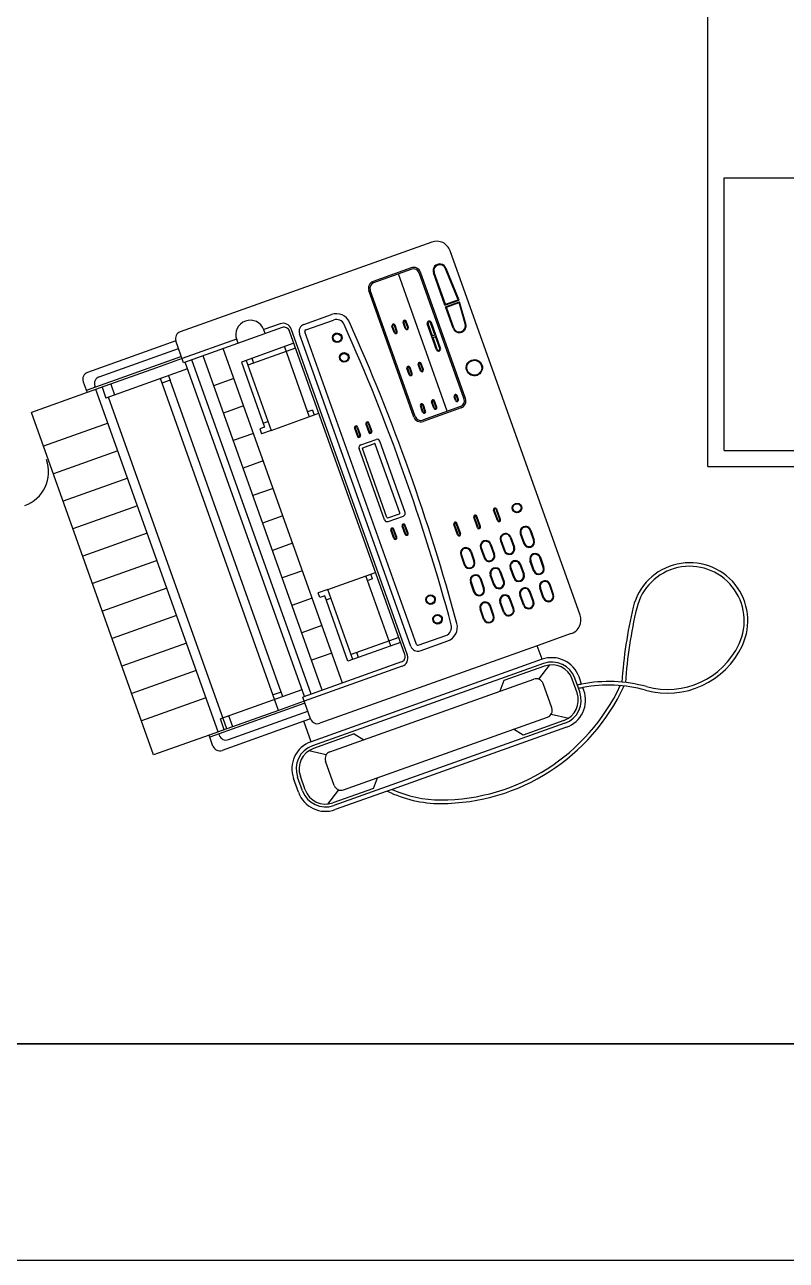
# Model space of a CAD drawing. Header units: metres. Extents: x 114 to 241, y 266 to 640.
# Drawn here: x 124.486 to 125.014, y 278.062 to 278.918 of the extents above; entities that cross this region are included whole.
import ezdxf

# ---------------------------------------------------------------- set-up
doc = ezdxf.new("R2010")
doc.units = ezdxf.units.M
doc.layers.add('Carimbo', color=7, linetype='Continuous')

msp = doc.modelspace()

# ---------------------------------------------------------------- linework, layer by layer
at = {"layer": 'Carimbo'}
for p, q in [((124.95939, 278.61159), (124.95939, 279.61159)), ((124.97059, 278.62279), (124.97059, 278.81159)), ((124.97059, 278.81159), (125.54819, 278.81159)), ((124.76805, 278.76709), (124.59379, 278.70497)), ((124.87081, 278.50858), (124.78083, 278.76103)), ((124.75385, 278.74926), (124.72747, 278.73986)), ((124.75418, 278.74832), (124.72781, 278.73892)), ((124.79051, 278.65831), (124.75929, 278.7459)), ((124.79145, 278.65865), (124.76024, 278.74623)), ((124.77721, 278.72336), (124.76922, 278.74575)), ((124.77751, 278.724), (124.7697, 278.74592)), ((124.78629, 278.72713), (124.77748, 278.74867)), ((124.78696, 278.72684), (124.77794, 278.74886)), ((124.77881, 278.6499), (124.74491, 278.74502)), ((124.75566, 278.64589), (124.72444, 278.73347)), ((124.7566, 278.64623), (124.72538, 278.73381)), ((124.77721, 278.72336), (124.78696, 278.72684)), ((124.77751, 278.724), (124.78629, 278.72713)), ((124.77757, 278.72233), (124.78732, 278.7258)), ((124.78289, 278.70743), (124.77757, 278.72233)), ((124.77821, 278.72203), (124.78699, 278.72515)), ((124.78336, 278.7076), (124.77821, 278.72203)), ((124.79112, 278.7104), (124.78699, 278.72515)), ((124.7916, 278.71054), (124.78732, 278.7258)), ((124.67943, 278.71002), (124.69861, 278.71686)), ((124.68077, 278.70625), (124.69996, 278.71309)), ((124.75022, 278.70733), (124.74869, 278.71164)), ((124.75139, 278.70775), (124.74985, 278.71206)), ((124.75186, 278.70792), (124.75033, 278.71222)), ((124.66442, 278.70786), (124.59613, 278.68351)), ((124.66294, 278.71051), (124.65166, 278.70649)), ((124.65267, 278.70367), (124.65174, 278.7063)), ((124.74944, 278.48125), (124.66953, 278.70543)), ((124.75119, 278.48081), (124.67061, 278.70688)), ((124.75362, 278.48698), (124.6764, 278.70363)), ((124.75739, 278.48833), (124.68017, 278.70498)), ((124.74204, 278.70442), (124.7405, 278.70872)), ((124.74251, 278.70458), (124.74098, 278.70889)), ((124.74368, 278.705), (124.74214, 278.70931)), ((124.74415, 278.70517), (124.74261, 278.70948)), ((124.74975, 278.70717), (124.74822, 278.71147)), ((124.77136, 278.69248), (124.76498, 278.7104)), ((124.76853, 278.70221), (124.76554, 278.7106)), ((124.7702, 278.7028), (124.76721, 278.7112)), ((124.77416, 278.69348), (124.76778, 278.7114)), ((124.59076, 278.69859), (124.52953, 278.67676)), ((124.59613, 278.68351), (124.59076, 278.69859)), ((124.63283, 278.69978), (124.59512, 278.68634)), ((124.63383, 278.69695), (124.6329, 278.69958)), ((124.67255, 278.69695), (124.63616, 278.68398)), ((124.66593, 278.69459), (124.68322, 278.64608)), ((124.76853, 278.70221), (124.7702, 278.7028)), ((124.76894, 278.70108), (124.77061, 278.70167)), ((124.77193, 278.69268), (124.76894, 278.70108)), ((124.7736, 278.69328), (124.77061, 278.70167)), ((124.59463, 278.68772), (124.5287, 278.66422)), ((124.53763, 278.67375), (124.59263, 278.69335)), ((124.59512, 278.68634), (124.57734, 278.68)), ((124.69216, 278.45658), (124.60957, 278.6883)), ((124.70615, 278.46157), (124.62356, 278.69329)), ((124.67373, 278.69366), (124.64064, 278.68186)), ((124.64339, 278.68656), (124.64456, 278.68326)), ((124.57734, 278.68), (124.54147, 278.66722)), ((124.59886, 278.67918), (124.54235, 278.65904)), ((124.67978, 278.45217), (124.59718, 278.68389)), ((124.68449, 278.45385), (124.60189, 278.68557)), ((124.63616, 278.68398), (124.65228, 278.63877)), ((124.63946, 278.68516), (124.65675, 278.63665)), ((124.75245, 278.67522), (124.75091, 278.67953)), ((124.75292, 278.67539), (124.75138, 278.6797)), ((124.75408, 278.67581), (124.75255, 278.68011)), ((124.75455, 278.67597), (124.75302, 278.68028)), ((124.76016, 278.67797), (124.75862, 278.68228)), ((124.76063, 278.67814), (124.75909, 278.68245)), ((124.7618, 278.67855), (124.76026, 278.68286)), ((124.76227, 278.67872), (124.76073, 278.68303)), ((124.5265, 278.67037), (124.52919, 278.66284)), ((124.54563, 278.6687), (124.54831, 278.66116)), ((124.66195, 278.44263), (124.58002, 278.67247)), ((124.58682, 278.67133), (124.58115, 278.66931)), ((124.58569, 278.67449), (124.58682, 278.67133)), ((124.6638, 278.45534), (124.58682, 278.67133)), ((124.63094, 278.67257), (124.61695, 278.66758)), ((124.52919, 278.66284), (124.49074, 278.64913)), ((124.54147, 278.66722), (124.52919, 278.66284)), ((124.53493, 278.66644), (124.5346, 278.66736)), ((124.62003, 278.42769), (124.53542, 278.66506)), ((124.53966, 278.66657), (124.54235, 278.65904)), ((124.7861, 278.65793), (124.78517, 278.66054)), ((124.78657, 278.6581), (124.78564, 278.66071)), ((124.62608, 278.42984), (124.54416, 278.65968)), ((124.63772, 278.65354), (124.62373, 278.64855)), ((124.76171, 278.64924), (124.76017, 278.65354)), ((124.76218, 278.6494), (124.76064, 278.65371)), ((124.78809, 278.6532), (124.76171, 278.6438)), ((124.76335, 278.64982), (124.76181, 278.65413)), ((124.78842, 278.65226), (124.76205, 278.64286)), ((124.76382, 278.64999), (124.76228, 278.6543)), ((124.76942, 278.65199), (124.76788, 278.65629)), ((124.76989, 278.65215), (124.76836, 278.65646)), ((124.77106, 278.65257), (124.76952, 278.65688)), ((124.77153, 278.65274), (124.76999, 278.65705)), ((124.78446, 278.65735), (124.78353, 278.65996)), ((124.78494, 278.65752), (124.78401, 278.66012)), ((124.57535, 278.41176), (124.49074, 278.64913)), ((124.65675, 278.63665), (124.68985, 278.64844)), ((124.68536, 278.65056), (124.68205, 278.64938)), ((124.68536, 278.65056), (124.68653, 278.64726)), ((124.54381, 278.64151), (124.49913, 278.62558)), ((124.64451, 278.63451), (124.63052, 278.62953)), ((124.65228, 278.63877), (124.64898, 278.63759)), ((124.64898, 278.63759), (124.65016, 278.6343)), ((124.65675, 278.63665), (124.65016, 278.6343)), ((124.65126, 278.64164), (124.65456, 278.64281)), ((124.71456, 278.6382), (124.7166, 278.63249)), ((124.71503, 278.63837), (124.71707, 278.63266)), ((124.7162, 278.63878), (124.71823, 278.63307)), ((124.71667, 278.63895), (124.71871, 278.63324)), ((124.72237, 278.64098), (124.7244, 278.63527)), ((124.72284, 278.64115), (124.72487, 278.63544)), ((124.724, 278.64157), (124.72604, 278.63586)), ((124.72447, 278.64173), (124.72651, 278.63602)), ((124.71888, 278.62663), (124.72946, 278.6304)), ((124.72034, 278.62463), (124.72834, 278.62748)), ((124.74599, 278.57945), (124.72897, 278.62718)), ((124.74961, 278.57982), (124.73201, 278.62919)), ((124.55059, 278.62248), (124.50591, 278.60656)), ((124.73527, 278.57471), (124.71767, 278.62407)), ((124.73704, 278.57627), (124.72003, 278.62399)), ((124.97059, 278.62279), (125.54819, 278.62279)), ((124.65129, 278.61548), (124.6373, 278.6105)), ((124.55738, 278.60346), (124.51269, 278.58753)), ((124.65807, 278.59646), (124.64408, 278.59147)), ((124.48603, 278.58449), (124.48603, 278.58449)), ((124.56416, 278.58443), (124.51948, 278.5685)), ((124.66485, 278.57743), (124.65086, 278.57244)), ((124.73768, 278.57596), (124.74568, 278.57882)), ((124.73782, 278.5735), (124.74839, 278.57726)), ((124.79976, 278.56921), (124.79718, 278.57643)), ((124.79976, 278.56921), (124.79718, 278.57643)), ((124.80023, 278.56938), (124.79765, 278.5766)), ((124.80139, 278.56979), (124.79882, 278.57702)), ((124.80187, 278.56996), (124.79929, 278.57718)), ((124.80187, 278.56996), (124.79929, 278.57718)), ((124.81353, 278.57412), (124.81095, 278.58134)), ((124.814, 278.57429), (124.81142, 278.58151)), ((124.81516, 278.5747), (124.81259, 278.58192)), ((124.81564, 278.57487), (124.81306, 278.58209)), ((124.74179, 278.5618), (124.73976, 278.56751)), ((124.74226, 278.56197), (124.74023, 278.56768)), ((124.74343, 278.56238), (124.7414, 278.56809)), ((124.7439, 278.56255), (124.74187, 278.56826)), ((124.7496, 278.56458), (124.74756, 278.57029)), ((124.75007, 278.56475), (124.74803, 278.57046)), ((124.75124, 278.56517), (124.7492, 278.57088)), ((124.75171, 278.56533), (124.74967, 278.57104)), ((124.78599, 278.5643), (124.78341, 278.57152)), ((124.78646, 278.56447), (124.78388, 278.57169)), ((124.78762, 278.56489), (124.78505, 278.57211)), ((124.7881, 278.56505), (124.78552, 278.57228)), ((124.83614, 278.56741), (124.83861, 278.56047)), ((124.83661, 278.56758), (124.83908, 278.56064)), ((124.83661, 278.56758), (124.83908, 278.56064)), ((124.57094, 278.5654), (124.52626, 278.54947)), ((124.67164, 278.5584), (124.65765, 278.55342)), ((124.8086, 278.5576), (124.81107, 278.55066)), ((124.80907, 278.55776), (124.81154, 278.55083)), ((124.80907, 278.55776), (124.81154, 278.55083)), ((124.81566, 278.56011), (124.81813, 278.55318)), ((124.81566, 278.56011), (124.81813, 278.55318)), ((124.81613, 278.56028), (124.81861, 278.55334)), ((124.82237, 278.5625), (124.82484, 278.55557)), ((124.82284, 278.56267), (124.82531, 278.55573)), ((124.82284, 278.56267), (124.82531, 278.55573)), ((124.82943, 278.56502), (124.8319, 278.55808)), ((124.82943, 278.56502), (124.8319, 278.55808)), ((124.8299, 278.56519), (124.83238, 278.55825)), ((124.78812, 278.5503), (124.79059, 278.54336)), ((124.78859, 278.55047), (124.79107, 278.54353)), ((124.79483, 278.55269), (124.7973, 278.54575)), ((124.7953, 278.55286), (124.79777, 278.54592)), ((124.80189, 278.55521), (124.80436, 278.54827)), ((124.80189, 278.55521), (124.80436, 278.54827)), ((124.80236, 278.55537), (124.80484, 278.54844)), ((124.57772, 278.54637), (124.53304, 278.53045)), ((124.82237, 278.54129), (124.82484, 278.53435)), ((124.82484, 278.53435), (124.82237, 278.54129)), ((124.82484, 278.53435), (124.82237, 278.54129)), ((124.82237, 278.54129), (124.82484, 278.53435)), ((124.82284, 278.54146), (124.82532, 278.53452)), ((124.82908, 278.54368), (124.83155, 278.53674)), ((124.82955, 278.54385), (124.83202, 278.53691)), ((124.83202, 278.53691), (124.82955, 278.54385)), ((124.83202, 278.53691), (124.82955, 278.54385)), ((124.82955, 278.54385), (124.83202, 278.53691)), ((124.83861, 278.53926), (124.83614, 278.5462)), ((124.83614, 278.5462), (124.83861, 278.53926)), ((124.83614, 278.5462), (124.83861, 278.53926)), ((124.83861, 278.53926), (124.83614, 278.5462)), ((124.83909, 278.53943), (124.83661, 278.54637)), ((124.84532, 278.54165), (124.84285, 278.54859)), ((124.84579, 278.54182), (124.84332, 278.54876)), ((124.84332, 278.54876), (124.84579, 278.54182)), ((124.84332, 278.54876), (124.84579, 278.54182)), ((124.84579, 278.54182), (124.84332, 278.54876)), ((124.67842, 278.53937), (124.66443, 278.53439)), ((124.69604, 278.52644), (124.72913, 278.53823)), ((124.7398, 278.48736), (124.7225, 278.53587)), ((124.72699, 278.53376), (124.72368, 278.53258)), ((124.72699, 278.53376), (124.72582, 278.53705)), ((124.80154, 278.53386), (124.80401, 278.52693)), ((124.80201, 278.53403), (124.80448, 278.52709)), ((124.80448, 278.52709), (124.80201, 278.53403)), ((124.81107, 278.52944), (124.8086, 278.53638)), ((124.8086, 278.53638), (124.81107, 278.52944)), ((124.8086, 278.53638), (124.81107, 278.52944)), ((124.81107, 278.52944), (124.8086, 278.53638)), ((124.81155, 278.52961), (124.80907, 278.53655)), ((124.81778, 278.53183), (124.81531, 278.53877)), ((124.81825, 278.532), (124.81578, 278.53894)), ((124.81578, 278.53894), (124.81825, 278.532)), ((124.81578, 278.53894), (124.81825, 278.532)), ((124.81825, 278.532), (124.81578, 278.53894)), ((124.5845, 278.52735), (124.53982, 278.51142)), ((124.69604, 278.52644), (124.68944, 278.52409)), ((124.69062, 278.52079), (124.68944, 278.52409)), ((124.71333, 278.47793), (124.69604, 278.52644)), ((124.79483, 278.53147), (124.7973, 278.52454)), ((124.7973, 278.52454), (124.79483, 278.53147)), ((124.7953, 278.53164), (124.79778, 278.5247)), ((124.83826, 278.51792), (124.83579, 278.52486)), ((124.83873, 278.51809), (124.83626, 278.52502)), ((124.83873, 278.51809), (124.83626, 278.52502)), ((124.84532, 278.52044), (124.84285, 278.52737)), ((124.84532, 278.52044), (124.84285, 278.52737)), ((124.8458, 278.5206), (124.84332, 278.52754)), ((124.85203, 278.52283), (124.84956, 278.52976)), ((124.8525, 278.52299), (124.85003, 278.52993)), ((124.8525, 278.52299), (124.85003, 278.52993)), ((124.6852, 278.52035), (124.67121, 278.51536)), ((124.69391, 278.52197), (124.69062, 278.52079)), ((124.71003, 278.47675), (124.69391, 278.52197)), ((124.69493, 278.5191), (124.69823, 278.52028)), ((124.81072, 278.5081), (124.80825, 278.51504)), ((124.81119, 278.50827), (124.80872, 278.51521)), ((124.81778, 278.51062), (124.81531, 278.51756)), ((124.81778, 278.51062), (124.81531, 278.51756)), ((124.81826, 278.51079), (124.81578, 278.51773)), ((124.82449, 278.51301), (124.82202, 278.51995)), ((124.82496, 278.51318), (124.82249, 278.52012)), ((124.82496, 278.51318), (124.82249, 278.52012)), ((124.83155, 278.51553), (124.82908, 278.52247)), ((124.83155, 278.51553), (124.82908, 278.52247)), ((124.83203, 278.5157), (124.82955, 278.52263)), ((124.59129, 278.50832), (124.54661, 278.49239)), ((124.80401, 278.50571), (124.80154, 278.51265)), ((124.80449, 278.50588), (124.80201, 278.51282)), ((124.69198, 278.50132), (124.67799, 278.49633)), ((124.59807, 278.48929), (124.55339, 278.47336)), ((124.74642, 278.48972), (124.71003, 278.47675)), ((124.74524, 278.49302), (124.71215, 278.48123)), ((124.75867, 278.48772), (124.77785, 278.49456)), ((124.76001, 278.48395), (124.77919, 278.49079)), ((124.86475, 278.49581), (124.8412, 278.48741)), ((124.69876, 278.48229), (124.68477, 278.47731)), ((124.8412, 278.48741), (124.69049, 278.43369)), ((124.71725, 278.47933), (124.71607, 278.48262)), ((124.84456, 278.47799), (124.8412, 278.48741)), ((124.74702, 278.47614), (124.67872, 278.45179)), ((124.74755, 278.47314), (124.67973, 278.44897)), ((124.84456, 278.47799), (124.68442, 278.42091)), ((124.84556, 278.47517), (124.68543, 278.41809)), ((124.84623, 278.47328), (124.81798, 278.46321)), ((124.84222, 278.46426), (124.84985, 278.47409)), ((124.60485, 278.47026), (124.56017, 278.45434)), ((124.69754, 278.41391), (124.83883, 278.46427)), ((124.86876, 278.45477), (124.8654, 278.46419)), ((124.87064, 278.45544), (124.86728, 278.46486)), ((124.87192, 278.46078), (124.87011, 278.46587)), ((124.6781, 278.45688), (124.62158, 278.43673)), ((124.6638, 278.45534), (124.65814, 278.45332)), ((124.66493, 278.45218), (124.6638, 278.45534)), ((124.81798, 278.46321), (124.81528, 278.45588)), ((124.85126, 278.44429), (124.84522, 278.46124)), ((124.87347, 278.45645), (124.87277, 278.4584)), ((124.61163, 278.45124), (124.56695, 278.43531)), ((124.68022, 278.44759), (124.61429, 278.42409)), ((124.67973, 278.44897), (124.66195, 278.44263)), ((124.6841, 278.43672), (124.67872, 278.45179)), ((124.66195, 278.44263), (124.62608, 278.42984)), ((124.62724, 278.42236), (124.68223, 278.44196)), ((124.63023, 278.43133), (124.62755, 278.43886)), ((124.70694, 278.38754), (124.84823, 278.4379)), ((124.85085, 278.44006), (124.86298, 278.43727)), ((124.62608, 278.42984), (124.6138, 278.42547)), ((124.62427, 278.4292), (124.62158, 278.43673)), ((124.67939, 278.43504), (124.62287, 278.4149)), ((124.6841, 278.43672), (124.67939, 278.43504)), ((124.68442, 278.42091), (124.67939, 278.43504)), ((124.86034, 278.43372), (124.7002, 278.37664)), ((124.86134, 278.43089), (124.74059, 278.38785)), ((124.83141, 278.42553), (124.82468, 278.4295)), ((124.85966, 278.4356), (124.83141, 278.42553)), ((124.6138, 278.42547), (124.57535, 278.41176)), ((124.61648, 278.41793), (124.6138, 278.42547)), ((124.62052, 278.42631), (124.62085, 278.42539)), ((124.71436, 278.42628), (124.6861, 278.41621)), ((124.71436, 278.42628), (124.72108, 278.4223)), ((124.69491, 278.41175), (124.68279, 278.41454)), ((124.70055, 278.39057), (124.6945, 278.40752)), ((124.67566, 278.38594), (124.6723, 278.39536)), ((124.67848, 278.38695), (124.67512, 278.39637)), ((124.68037, 278.38762), (124.67701, 278.39704)), ((124.72779, 278.3886), (124.73049, 278.39593)), ((124.70354, 278.38755), (124.69591, 278.37772)), ((124.72779, 278.3886), (124.69953, 278.37853)), ((124.73726, 278.38667), (124.70121, 278.37382)), ((124.74059, 278.38785), (124.73726, 278.38667)), ((124.20939, 278.21159), (125.80939, 278.21159)), ((124.20939, 278.06159), (126.05939, 278.06159))]:
    msp.add_line(p, q, dxfattribs=at)
msp.add_lwpolyline([(124.95939, 278.61159), (125.55939, 278.61159), (125.55939, 278.81159), (125.80939, 278.81159), (125.80939, 278.21159), (124.20939, 278.21159)], dxfattribs=at)
msp.add_arc((124.47763, 278.60804), 0.025, 289.618, 19.618, dxfattribs=at)
for centre, major_axis, start_param, end_param in [((124.77141, 278.75767), (-0.00429, -0.00903), 2.356194, 3.926991), ((124.75553, 278.74455), (-0.00214, -0.00452), 2.356194, 3.926991), ((124.75553, 278.74455), (-0.00361, 0.00171), 3.926991, 5.497787), ((124.77358, 278.74731), (-0.00198, -0.00418), 2.356194, 5.497787), ((124.77358, 278.74731), (-0.00373, 0.00177), 3.926991, 7.068583), ((124.72915, 278.73515), (-0.00452, 0.00214), 5.497787, 7.068583), ((124.72915, 278.73515), (-0.00361, 0.00171), 5.497787, 7.068583), ((124.64232, 278.70294), (-0.00903, 0.00429), 3.926991, 7.068583), ((124.70197, 278.70744), (-0.00429, -0.00903), 2.433815, 3.926991), ((124.70197, 278.70744), (-0.00257, -0.00542), 2.433815, 3.926991), ((123.4067, 278.12898), (-0.61236, -1.29067), 2.278574, 2.433815), ((124.74927, 278.71185), (-0.00101, 0.00048), 3.926991, 7.068583), ((124.74927, 278.71185), (-0.000266, -0.00056), 2.356194, 5.497787), ((124.76638, 278.7109), (-0.00134, 0.00064), 3.926991, 7.068583), ((124.76638, 278.7109), (-0.00038, -0.000801), 2.356194, 5.497787), ((124.59547, 278.70026), (-0.00214, -0.00452), 3.926991, 5.497787), ((124.66496, 278.70486), (-0.00257, -0.00542), 2.356194, 3.926991), ((124.66577, 278.70409), (-0.00171, -0.00361), 2.356194, 3.926991), ((124.68111, 278.70531), (-0.00214, -0.00452), 3.926991, 5.497787), ((124.68111, 278.70531), (-0.000429, -0.000903), 3.926991, 5.497787), ((124.70257, 278.70078), (-0.00299, 0.00142), 5.497787, 11.780972), ((124.70257, 278.70078), (-0.0012, -0.00254), 3.926991, 10.210176), ((123.4067, 278.12898), (-0.61065, -1.28706), 2.278574, 2.433815), ((124.74156, 278.7091), (-0.00101, 0.00048), 3.926991, 7.068583), ((124.74156, 278.7091), (-0.000266, -0.00056), 2.356194, 5.497787), ((124.74309, 278.70479), (-0.00048, -0.00101), -0.785398, 2.356194), ((124.74309, 278.70479), (-0.00056, 0.000266), 0.785398, 3.926991), ((124.75081, 278.70754), (-0.00048, -0.00101), -0.785398, 2.356194), ((124.75081, 278.70754), (-0.00056, 0.000266), 0.785398, 3.926991), ((124.78724, 278.70898), (-0.00198, -0.00418), -0.785398, 2.356194), ((124.78724, 278.70898), (-0.00373, 0.00177), 0.785398, 3.926991), ((124.70743, 278.68717), (-0.00299, 0.00142), 5.497787, 11.780972), ((124.70743, 278.68717), (-0.0012, -0.00254), 3.926991, 10.210176), ((124.77276, 278.69298), (-0.00064, -0.00134), -0.785398, 2.356194), ((124.77276, 278.69298), (-0.00038, -0.000801), -0.785398, 2.356194), ((124.79756, 278.68005), (-0.0022, -0.00463), 3.926991, 10.210176), ((124.79756, 278.68005), (-0.00508, 0.00241), 5.497787, 11.780972), ((124.75196, 278.67991), (-0.00048, -0.00101), 2.356194, 5.497787), ((124.75196, 278.67991), (-0.00056, 0.000266), 3.926991, 7.068583), ((124.75968, 278.68265), (-0.00048, -0.00101), 2.356194, 5.497787), ((124.75968, 278.68265), (-0.00056, 0.000266), 3.926991, 7.068583), ((124.76121, 278.67835), (-0.00048, -0.00101), -0.785398, 2.356194), ((124.76121, 278.67835), (-0.000266, -0.00056), -0.785398, 2.356194), ((124.53121, 278.67205), (-0.00452, 0.00214), 5.497787, 7.068583), ((124.53931, 278.66904), (-0.00452, 0.00214), 5.497787, 7.068583), ((124.7535, 278.6756), (-0.00048, -0.00101), -0.785398, 2.356194), ((124.7535, 278.6756), (-0.000266, -0.00056), -0.785398, 2.356194), ((124.78459, 278.66033), (-0.00048, -0.00101), 2.356194, 5.497787), ((124.78459, 278.66033), (-0.00056, 0.000266), 3.926991, 7.068583), ((124.76123, 278.65392), (-0.00048, -0.00101), 2.356194, 5.497787), ((124.76123, 278.65392), (-0.00056, 0.000266), 3.926991, 7.068583), ((124.76894, 278.65667), (-0.00048, -0.00101), 2.356194, 5.497787), ((124.76894, 278.65667), (-0.00056, 0.000266), 3.926991, 7.068583), ((124.77047, 278.65236), (-0.00101, 0.00048), 0.785398, 3.926991), ((124.77047, 278.65236), (-0.000266, -0.00056), -0.785398, 2.356194), ((124.78552, 278.65772), (-0.00101, 0.00048), 0.785398, 3.926991), ((124.78552, 278.65772), (-0.000266, -0.00056), -0.785398, 2.356194), ((124.78674, 278.65697), (-0.00171, -0.00361), 0.785398, 2.356194), ((124.78674, 278.65697), (-0.00452, 0.00214), 2.356194, 3.926991), ((124.76037, 278.64757), (-0.00214, -0.00452), -0.785398, 0.785398), ((124.76037, 278.64757), (-0.00171, -0.00361), -0.785398, 0.785398), ((124.76276, 278.64961), (-0.00101, 0.00048), 0.785398, 3.926991), ((124.76276, 278.64961), (-0.000266, -0.00056), -0.785398, 2.356194), ((124.71562, 278.63858), (-0.00048, -0.00101), 2.356194, 5.497787), ((124.71562, 278.63858), (-0.00056, 0.000266), 3.926991, 7.068583), ((124.72342, 278.64136), (-0.00048, -0.00101), 2.356194, 5.497787), ((124.72342, 278.64136), (-0.00056, 0.000266), 3.926991, 7.068583), ((124.72546, 278.63565), (-0.00101, 0.00048), 0.785398, 3.926991), ((124.72546, 278.63565), (-0.000266, -0.00056), -0.785398, 2.356194), ((124.71765, 278.63287), (-0.00101, 0.00048), 0.785398, 3.926991), ((124.71765, 278.63287), (-0.000266, -0.00056), -0.785398, 2.356194), ((124.71955, 278.62475), (-0.00181, 0.00086), 5.497787, 7.068583), ((124.7285, 278.62701), (-0.000214, -0.000452), 2.356194, 3.926991), ((124.73013, 278.62851), (-0.00086, -0.00181), 2.356194, 3.926991), ((124.7205, 278.62416), (-0.000214, -0.000452), 3.926991, 5.497787), ((124.82711, 278.58287), (-0.00299, 0.00142), 5.497787, 11.780972), ((124.82711, 278.58287), (-0.0012, -0.00254), 3.926991, 10.210176), ((124.73715, 278.57538), (-0.00086, -0.00181), -0.785398, 0.785398), ((124.73751, 278.57643), (-0.000214, -0.000452), -0.785398, 0.785398), ((124.74551, 278.57929), (-0.000452, 0.000214), 2.356194, 3.926991), ((124.74772, 278.57915), (-0.00181, 0.00086), 2.356194, 3.926991), ((124.79824, 278.57681), (-0.00048, -0.00101), 2.356194, 5.497787), ((124.79824, 278.57681), (-0.00048, -0.00101), 2.356194, 5.497787), ((124.79824, 278.57681), (-0.00056, 0.000266), 3.926991, 7.068583), ((124.81201, 278.58172), (-0.00048, -0.00101), 2.356194, 5.497787), ((124.81201, 278.58172), (-0.00056, 0.000266), 3.926991, 7.068583), ((124.81458, 278.57449), (-0.00048, -0.00101), -0.785398, 2.356194), ((124.81458, 278.57449), (-0.00056, 0.000266), 0.785398, 3.926991), ((124.74081, 278.56789), (-0.00101, 0.00048), 3.926991, 7.068583), ((124.74081, 278.56789), (-0.000266, -0.00056), 2.356194, 5.497787), ((124.74862, 278.57067), (-0.00101, 0.00048), 3.926991, 7.068583), ((124.74862, 278.57067), (-0.000266, -0.00056), 2.356194, 5.497787), ((124.78447, 278.5719), (-0.00048, -0.00101), 2.356194, 5.497787), ((124.78447, 278.5719), (-0.00056, 0.000266), 3.926991, 7.068583), ((124.80081, 278.56959), (-0.00101, 0.00048), 0.785398, 3.926991), ((124.80081, 278.56959), (-0.00101, 0.00048), 0.785398, 3.926991), ((124.80081, 278.56959), (-0.00056, 0.000266), 0.785398, 3.926991), ((124.83302, 278.5663), (-0.00163, -0.00344), 2.356194, 5.497787), ((124.83302, 278.5663), (-0.00163, -0.00344), 2.356194, 5.497787), ((124.83302, 278.5663), (-0.00142, -0.00299), 2.356194, 5.497787), ((124.74285, 278.56218), (-0.00048, -0.00101), -0.785398, 2.356194), ((124.74285, 278.56218), (-0.00056, 0.000266), 0.785398, 3.926991), ((124.75065, 278.56496), (-0.00048, -0.00101), -0.785398, 2.356194), ((124.75065, 278.56496), (-0.00056, 0.000266), 0.785398, 3.926991), ((124.78704, 278.56468), (-0.00048, -0.00101), -0.785398, 2.356194), ((124.78704, 278.56468), (-0.00056, 0.000266), 0.785398, 3.926991), ((124.80548, 278.55649), (-0.00344, 0.00163), 3.926991, 7.068583), ((124.80548, 278.55649), (-0.00344, 0.00163), 3.926991, 7.068583), ((124.80548, 278.55649), (-0.00142, -0.00299), 2.356194, 5.497787), ((124.81925, 278.56139), (-0.00163, -0.00344), 2.356194, 5.497787), ((124.81925, 278.56139), (-0.00163, -0.00344), 2.356194, 5.497787), ((124.81925, 278.56139), (-0.00142, -0.00299), 2.356194, 5.497787), ((124.83549, 278.55936), (-0.00163, -0.00344), -0.785398, 2.356194), ((124.83549, 278.55936), (-0.00163, -0.00344), -0.785398, 2.356194), ((124.83549, 278.55936), (-0.00299, 0.00142), 0.785398, 3.926991), ((124.79171, 278.55158), (-0.00163, -0.00344), 2.356194, 5.497787), ((124.79171, 278.55158), (-0.00142, -0.00299), 2.356194, 5.497787), ((124.80795, 278.54955), (-0.00344, 0.00163), 0.785398, 3.926991), ((124.80795, 278.54955), (-0.00344, 0.00163), 0.785398, 3.926991), ((124.80795, 278.54955), (-0.00299, 0.00142), 0.785398, 3.926991), ((124.82172, 278.55446), (-0.00163, -0.00344), -0.785398, 2.356194), ((124.82172, 278.55446), (-0.00163, -0.00344), -0.785398, 2.356194), ((124.82172, 278.55446), (-0.00299, 0.00142), 0.785398, 3.926991), ((124.83973, 278.54748), (-0.00344, 0.00163), 3.926991, 7.068583), ((124.83973, 278.54748), (-0.00344, 0.00163), 3.926991, 7.068583), ((124.83973, 278.54748), (-0.00344, 0.00163), 3.926991, 7.068583), ((124.83973, 278.54748), (-0.00344, 0.00163), 3.926991, 7.068583), ((124.83973, 278.54748), (-0.00142, -0.00299), 2.356194, 5.497787), ((124.79418, 278.54464), (-0.00163, -0.00344), -0.785398, 2.356194), ((124.79418, 278.54464), (-0.00299, 0.00142), 0.785398, 3.926991), ((124.81219, 278.53766), (-0.00344, 0.00163), 3.926991, 7.068583), ((124.81219, 278.53766), (-0.00344, 0.00163), 3.926991, 7.068583), ((124.81219, 278.53766), (-0.00344, 0.00163), 3.926991, 7.068583), ((124.81219, 278.53766), (-0.00344, 0.00163), 3.926991, 7.068583), ((124.81219, 278.53766), (-0.00142, -0.00299), 2.356194, 5.497787), ((124.82596, 278.54257), (-0.00344, 0.00163), 3.926991, 7.068583), ((124.82596, 278.54257), (-0.00344, 0.00163), 3.926991, 7.068583), ((124.82596, 278.54257), (-0.00344, 0.00163), 3.926991, 7.068583), ((124.82596, 278.54257), (-0.00344, 0.00163), 3.926991, 7.068583), ((124.82596, 278.54257), (-0.00142, -0.00299), 2.356194, 5.497787), ((124.8422, 278.54054), (-0.00163, -0.00344), -0.785398, 2.356194), ((124.8422, 278.54054), (-0.00163, -0.00344), -0.785398, 2.356194), ((124.8422, 278.54054), (-0.00163, -0.00344), -0.785398, 2.356194), ((124.8422, 278.54054), (-0.00163, -0.00344), -0.785398, 2.356194), ((124.8422, 278.54054), (-0.00142, -0.00299), -0.785398, 2.356194), ((124.94683, 278.50467), (-0.01727, -0.03639), 1.574885, 4.920575), ((124.94683, 278.50467), (-0.03413, 0.01619), 3.145681, 6.491371), ((124.79842, 278.53275), (-0.00344, 0.00163), 3.926991, 7.068583), ((124.79842, 278.53275), (-0.00344, 0.00163), 3.926991, 7.068583), ((124.79842, 278.53275), (-0.00142, -0.00299), 2.356194, 5.497787), ((124.81466, 278.53072), (-0.00344, 0.00163), 0.785398, 3.926991), ((124.81466, 278.53072), (-0.00344, 0.00163), 0.785398, 3.926991), ((124.81466, 278.53072), (-0.00344, 0.00163), 0.785398, 3.926991), ((124.81466, 278.53072), (-0.00344, 0.00163), 0.785398, 3.926991), ((124.81466, 278.53072), (-0.00142, -0.00299), -0.785398, 2.356194), ((124.82843, 278.53563), (-0.00163, -0.00344), -0.785398, 2.356194), ((124.82843, 278.53563), (-0.00163, -0.00344), -0.785398, 2.356194), ((124.82843, 278.53563), (-0.00163, -0.00344), -0.785398, 2.356194), ((124.82843, 278.53563), (-0.00163, -0.00344), -0.785398, 2.356194), ((124.82843, 278.53563), (-0.00142, -0.00299), -0.785398, 2.356194), ((124.84644, 278.52865), (-0.00163, -0.00344), 2.356194, 5.497787), ((124.84644, 278.52865), (-0.00163, -0.00344), 2.356194, 5.497787), ((124.84644, 278.52865), (-0.00299, 0.00142), 3.926991, 7.068583), ((124.80089, 278.52581), (-0.00163, -0.00344), -0.785398, 2.356194), ((124.80089, 278.52581), (-0.00163, -0.00344), -0.785398, 2.356194), ((124.80089, 278.52581), (-0.00142, -0.00299), -0.785398, 2.356194), ((124.83267, 278.52374), (-0.00163, -0.00344), 2.356194, 5.497787), ((124.83267, 278.52374), (-0.00163, -0.00344), 2.356194, 5.497787), ((124.83267, 278.52374), (-0.00299, 0.00142), 3.926991, 7.068583), ((124.76724, 278.51936), (-0.00299, 0.00142), 5.497787, 11.780972), ((124.76724, 278.51936), (-0.0012, -0.00254), 3.926991, 10.210176), ((124.80513, 278.51393), (-0.00163, -0.00344), 2.356194, 5.497787), ((124.80513, 278.51393), (-0.00299, 0.00142), 3.926991, 7.068583), ((124.8189, 278.51884), (-0.00344, 0.00163), 3.926991, 7.068583), ((124.8189, 278.51884), (-0.00344, 0.00163), 3.926991, 7.068583), ((124.8189, 278.51884), (-0.00299, 0.00142), 3.926991, 7.068583), ((124.83514, 278.51681), (-0.00163, -0.00344), -0.785398, 2.356194), ((124.83514, 278.51681), (-0.00163, -0.00344), -0.785398, 2.356194), ((124.83514, 278.51681), (-0.00299, 0.00142), 0.785398, 3.926991), ((124.84891, 278.52171), (-0.00163, -0.00344), -0.785398, 2.356194), ((124.84891, 278.52171), (-0.00163, -0.00344), -0.785398, 2.356194), ((124.84891, 278.52171), (-0.00299, 0.00142), 0.785398, 3.926991), ((124.77209, 278.50575), (-0.00299, 0.00142), 5.497787, 11.780972), ((124.77209, 278.50575), (-0.0012, -0.00254), 3.926991, 10.210176), ((124.8076, 278.50699), (-0.00163, -0.00344), -0.785398, 2.356194), ((124.8076, 278.50699), (-0.00299, 0.00142), 0.785398, 3.926991), ((124.82137, 278.5119), (-0.00344, 0.00163), 0.785398, 3.926991), ((124.82137, 278.5119), (-0.00344, 0.00163), 0.785398, 3.926991), ((124.82137, 278.5119), (-0.00299, 0.00142), 0.785398, 3.926991), ((124.86139, 278.50522), (-0.00903, 0.00429), 2.356194, 3.926991), ((125.2105, 278.4416), (-0.13348, -0.28133), -1.362611, -1.193976), ((125.2105, 278.4416), (-0.1324, -0.27907), -1.362611, -1.193659), ((124.77584, 278.50021), (-0.00257, -0.00542), 0.785398, 2.278574), ((124.77584, 278.50021), (-0.00903, 0.00429), 2.356194, 3.84937), ((124.74567, 278.4799), (-0.00361, 0.00171), 2.356194, 3.926991), ((124.74554, 278.47879), (-0.00542, 0.00257), 2.356194, 3.926991), ((124.75833, 278.48866), (-0.00452, 0.00214), 0.785398, 2.356194), ((124.75833, 278.48866), (-0.000429, -0.000903), -0.785398, 0.785398), ((124.93141, 278.51191), (-0.02457, -0.05179), 0.173456, 1.574885), ((124.93141, 278.51191), (-0.0235, -0.04953), 0.173456, 1.574885), ((124.85127, 278.45915), (-0.00857, -0.01807), 2.356194, 3.926991), ((124.85127, 278.45915), (-0.01536, 0.00729), 3.926991, 5.497787), ((124.85127, 278.45915), (-0.01355, 0.00643), 3.926991, 5.497787), ((124.84051, 278.45956), (-0.00452, 0.00214), 3.926991, 5.497787), ((124.89075, 278.36476), (-0.04194, -0.0884), 3.315048, 3.778235), ((124.77397, 278.51834), (-0.12448, 0.05906), 2.015535, 3.145598), ((124.77397, 278.51834), (-0.12674, 0.06013), 2.015535, 3.151931), ((124.85463, 278.44973), (-0.00643, -0.01355), 0.785398, 2.356194), ((124.85463, 278.44973), (-0.00729, -0.01536), 0.785398, 2.356194), ((124.85463, 278.44973), (-0.01807, 0.00857), 2.356194, 3.926991), ((124.89075, 278.36476), (-0.0884, 0.04194), 5.349031, 5.379966), ((124.89075, 278.36476), (-0.08615, 0.04087), 5.345101, 5.376862), ((124.89075, 278.36476), (-0.04087, -0.08615), 3.315048, 3.774304), ((124.84655, 278.44261), (-0.00214, -0.00452), 0.785398, 2.356194), ((124.68881, 278.4384), (-0.00452, 0.00214), 0.785398, 2.356194), ((124.62556, 278.42707), (-0.00214, -0.00452), -0.785398, 0.785398), ((124.69114, 278.40208), (-0.01807, 0.00857), 5.497787, 7.068583), ((124.62119, 278.41961), (-0.00214, -0.00452), -0.785398, 0.785398), ((124.69114, 278.40208), (-0.00729, -0.01536), 3.926991, 5.497787), ((124.69114, 278.40208), (-0.01355, 0.00643), 5.497787, 7.068583), ((124.69921, 278.4092), (-0.00214, -0.00452), 3.926991, 5.497787), ((124.6945, 278.39266), (-0.01536, 0.00729), 0.785398, 2.356194), ((124.6945, 278.39266), (-0.01355, 0.00643), 0.785398, 2.356194), ((124.70526, 278.39225), (-0.00452, 0.00214), 0.785398, 2.356194), ((124.77407, 278.46102), (-0.07495, 0.03556), 1.55414, 2.015535), ((124.77407, 278.46102), (-0.07269, 0.03449), 1.584647, 2.015535), ((124.6945, 278.39266), (-0.00857, -0.01807), -0.785398, 0.785398)]:
    msp.add_ellipse(centre, major_axis=major_axis, ratio=1, start_param=start_param, end_param=end_param, dxfattribs=at)

doc.saveas('drawing.dxf')
